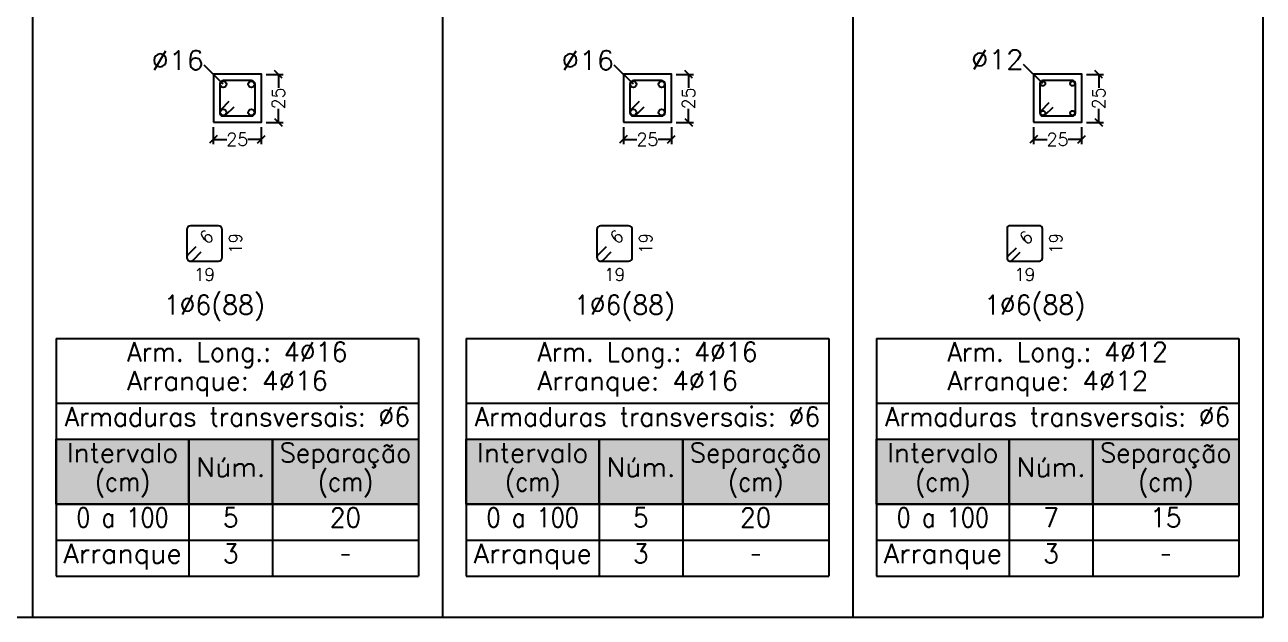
# Model space of a CAD drawing. Header units: millimetres. Extents: x 2071 to 2712, y 1262 to 1380.
# Drawn here: x 2308.1 to 2321, y 1341.22 to 1347.39 of the extents above; entities that cross this region are included whole.
import ezdxf
from ezdxf.enums import TextEntityAlignment as Align

# ---------------------------------------------------------------- set-up
doc = ezdxf.new("R2010")
doc.units = ezdxf.units.MM
doc.layers.add('.pormenores', color=8, linetype='Continuous')
doc.layers.add('SECC_COTAS', color=122, linetype='Continuous', lineweight=9)
doc.styles.add('CYPETXT_0.2_romans', font='ROMANS__.TTF', dxfattribs={"height": 0.133333})
doc.styles.add('CYPETXT_romans', font='ROMANS__.TTF', dxfattribs={"height": 0.2})
doc.dimstyles.new('cype_oblique', dxfattribs={"dimtxt": 0.18, "dimasz": 0.18, "dimexe": 0.05, "dimexo": 0.05, "dimgap": 0, "dimtad": 0, "dimdec": 4, "dimzin": 0, "dimdsep": 46, "dimtxsty": 'CYPETXT_0.2_romans', "dimblk": 'OBLIQUE', "dimtsz": 0.04, "dimcen": 0.09, "dimadec": 0, "dimazin": 0, "dimtfac": 1, "dimtdec": 4, "dimtofl": 0, "dimtmove": 2, "dimatfit": 3, "dimfxl": 1, "dimtolj": 1, "dimtzin": 0, "dimarcsym": 0})

# ---------------------------------------------------------------- blocks, each defined once
blk = doc.blocks.new('*D75')
at = {"layer": 'Defpoints', "color": 0, "transparency": 16777216}
for p in [(2303.251, 1308.698), (2303.751, 1308.698), (2303.751, 1308.521)]:
    blk.add_point(p, dxfattribs=at)
at = {"layer": 'SECC_COTAS', "color": 0, "lineweight": -2, "transparency": 16777216}
for p, q in [((2303.251, 1308.648), (2303.251, 1308.471)), ((2303.751, 1308.648), (2303.751, 1308.471)), ((2303.291, 1308.561), (2303.211, 1308.481)), ((2303.251, 1308.521), (2303.391, 1308.521)), ((2303.751, 1308.521), (2303.612, 1308.521)), ((2303.711, 1308.481), (2303.791, 1308.561))]:
    blk.add_line(p, q, dxfattribs=at)
at = {"layer": 'SECC_COTAS', "color": 0, "transparency": 16777216, "insert": (2303.501, 1308.521), "char_height": 0.1333, "attachment_point": 5, "style": 'CYPETXT_0.2_romans'}
blk.add_mtext('\\A1;25', dxfattribs=at)
blk = doc.blocks.new('_OBLIQUE')
at = {"color": 0, "linetype": 'ByBlock'}
blk.add_line((-0.5, -0.5), (0.5, 0.5), dxfattribs=at)
blk = doc.blocks.new('*D76')
at = {"layer": 'Defpoints', "color": 0, "transparency": 16777216}
for p in [(2303.751, 1309.198), (2303.929, 1309.198), (2303.751, 1308.698)]:
    blk.add_point(p, dxfattribs=at)
at = {"layer": 'SECC_COTAS', "color": 0, "lineweight": -2, "transparency": 16777216}
for p, q in [((2303.801, 1309.198), (2303.979, 1309.198)), ((2303.969, 1309.158), (2303.889, 1309.238)), ((2303.929, 1309.198), (2303.929, 1309.059)), ((2303.929, 1308.698), (2303.929, 1308.838)), ((2303.801, 1308.698), (2303.979, 1308.698)), ((2303.889, 1308.738), (2303.969, 1308.658))]:
    blk.add_line(p, q, dxfattribs=at)
at = {"layer": 'SECC_COTAS', "color": 0, "transparency": 16777216, "insert": (2303.929, 1308.948), "char_height": 0.1333, "attachment_point": 5, "rotation": 90, "style": 'CYPETXT_0.2_romans'}
blk.add_mtext('\\A1;25', dxfattribs=at)
blk = doc.blocks.new('*D77')
at = {"layer": 'Defpoints', "color": 0, "transparency": 16777216}
for p in [(2307.521, 1308.698), (2308.021, 1308.698), (2308.021, 1308.521)]:
    blk.add_point(p, dxfattribs=at)
at = {"layer": 'SECC_COTAS', "color": 0, "lineweight": -2, "transparency": 16777216}
for p, q in [((2307.521, 1308.648), (2307.521, 1308.471)), ((2308.021, 1308.648), (2308.021, 1308.471)), ((2307.561, 1308.561), (2307.481, 1308.481)), ((2307.521, 1308.521), (2307.661, 1308.521)), ((2308.021, 1308.521), (2307.882, 1308.521)), ((2307.981, 1308.481), (2308.061, 1308.561))]:
    blk.add_line(p, q, dxfattribs=at)
at = {"layer": 'SECC_COTAS', "color": 0, "transparency": 16777216, "insert": (2307.771, 1308.521), "char_height": 0.1333, "attachment_point": 5, "style": 'CYPETXT_0.2_romans'}
blk.add_mtext('\\A1;25', dxfattribs=at)
blk = doc.blocks.new('*D78')
at = {"layer": 'Defpoints', "color": 0, "transparency": 16777216}
for p in [(2308.021, 1309.198), (2308.199, 1309.198), (2308.021, 1308.698)]:
    blk.add_point(p, dxfattribs=at)
at = {"layer": 'SECC_COTAS', "color": 0, "lineweight": -2, "transparency": 16777216}
for p, q in [((2308.071, 1309.198), (2308.249, 1309.198)), ((2308.239, 1309.158), (2308.159, 1309.238)), ((2308.199, 1309.198), (2308.199, 1309.059)), ((2308.199, 1308.698), (2308.199, 1308.838)), ((2308.071, 1308.698), (2308.249, 1308.698)), ((2308.159, 1308.738), (2308.239, 1308.658))]:
    blk.add_line(p, q, dxfattribs=at)
at = {"layer": 'SECC_COTAS', "color": 0, "transparency": 16777216, "insert": (2308.199, 1308.948), "char_height": 0.1333, "attachment_point": 5, "rotation": 90, "style": 'CYPETXT_0.2_romans'}
blk.add_mtext('\\A1;25', dxfattribs=at)
blk = doc.blocks.new('*D79')
at = {"layer": 'Defpoints', "color": 0, "transparency": 16777216}
for p in [(2311.791, 1308.698), (2312.291, 1308.698), (2312.291, 1308.521)]:
    blk.add_point(p, dxfattribs=at)
at = {"layer": 'SECC_COTAS', "color": 0, "lineweight": -2, "transparency": 16777216}
for p, q in [((2311.791, 1308.648), (2311.791, 1308.471)), ((2312.291, 1308.648), (2312.291, 1308.471)), ((2311.831, 1308.561), (2311.751, 1308.481)), ((2311.791, 1308.521), (2311.931, 1308.521)), ((2312.291, 1308.521), (2312.152, 1308.521)), ((2312.251, 1308.481), (2312.331, 1308.561))]:
    blk.add_line(p, q, dxfattribs=at)
at = {"layer": 'SECC_COTAS', "color": 0, "transparency": 16777216, "insert": (2312.041, 1308.521), "char_height": 0.1333, "attachment_point": 5, "style": 'CYPETXT_0.2_romans'}
blk.add_mtext('\\A1;25', dxfattribs=at)
blk = doc.blocks.new('*D80')
at = {"layer": 'Defpoints', "color": 0, "transparency": 16777216}
for p in [(2312.291, 1309.198), (2312.469, 1309.198), (2312.291, 1308.698)]:
    blk.add_point(p, dxfattribs=at)
at = {"layer": 'SECC_COTAS', "color": 0, "lineweight": -2, "transparency": 16777216}
for p, q in [((2312.341, 1309.198), (2312.519, 1309.198)), ((2312.509, 1309.158), (2312.429, 1309.238)), ((2312.469, 1309.198), (2312.469, 1309.059)), ((2312.469, 1308.698), (2312.469, 1308.838)), ((2312.341, 1308.698), (2312.519, 1308.698)), ((2312.429, 1308.738), (2312.509, 1308.658))]:
    blk.add_line(p, q, dxfattribs=at)
at = {"layer": 'SECC_COTAS', "color": 0, "transparency": 16777216, "insert": (2312.469, 1308.948), "char_height": 0.1333, "attachment_point": 5, "rotation": 90, "style": 'CYPETXT_0.2_romans'}
blk.add_mtext('\\A1;25', dxfattribs=at)

msp = doc.modelspace()

# ---------------------------------------------------------------- hatches: boundary and pattern name
at = {"layer": '.pormenores', "true_color": 0xf2f1f0}
for points in [[(2308.43033, 1343.07465), (2309.81319, 1343.07465), (2309.81319, 1342.3996), (2308.43033, 1342.3996)], [(2309.81319, 1343.07465), (2310.68322, 1343.07465), (2310.68322, 1342.3996), (2309.81319, 1342.3996)], [(2310.68322, 1343.07465), (2312.20401, 1343.07465), (2312.20401, 1342.3996), (2310.68322, 1342.3996)], [(2312.70033, 1343.07465), (2314.08319, 1343.07465), (2314.08319, 1342.3996), (2312.70033, 1342.3996)], [(2314.08319, 1343.07465), (2314.95322, 1343.07465), (2314.95322, 1342.3996), (2314.08319, 1342.3996)], [(2314.95322, 1343.07465), (2316.47401, 1343.07465), (2316.47401, 1342.3996), (2314.95322, 1342.3996)], [(2316.97033, 1343.07465), (2318.35319, 1343.07465), (2318.35319, 1342.3996), (2316.97033, 1342.3996)], [(2318.35319, 1343.07465), (2319.22322, 1343.07465), (2319.22322, 1342.3996), (2318.35319, 1342.3996)], [(2319.22322, 1343.07465), (2320.74401, 1343.07465), (2320.74401, 1342.3996), (2319.22322, 1342.3996)]]:
    msp.add_hatch(color=7, dxfattribs=at).paths.add_polyline_path(points, flags=0)

# ---------------------------------------------------------------- linework, layer by layer
at = {"layer": '.pormenores'}
for p, q in [((2308.18717, 1341.22127), (2308.18717, 1347.56127)), ((2312.45717, 1341.22127), (2312.45717, 1347.56127)), ((2316.72717, 1341.22127), (2316.72717, 1347.56127)), ((2320.99717, 1341.22127), (2320.99717, 1347.56127)), ((2308.43024, 1344.12494), (2312.20409, 1344.12494)), ((2308.43024, 1344.12494), (2308.43024, 1341.6492)), ((2312.20409, 1344.12494), (2312.20409, 1341.6492)), ((2312.70024, 1344.12494), (2316.47409, 1344.12494)), ((2312.70024, 1344.12494), (2312.70024, 1341.6492)), ((2316.47409, 1344.12494), (2316.47409, 1341.6492)), ((2316.97024, 1344.12494), (2320.74409, 1344.12494)), ((2316.97024, 1344.12494), (2316.97024, 1341.6492)), ((2320.74409, 1344.12494), (2320.74409, 1341.6492)), ((2308.43024, 1343.44989), (2312.20409, 1343.44989)), ((2312.70024, 1343.44989), (2316.47409, 1343.44989)), ((2316.97024, 1343.44989), (2320.74409, 1343.44989)), ((2308.43024, 1343.07473), (2312.20409, 1343.07473)), ((2308.43033, 1343.07465), (2312.20401, 1343.07465)), ((2308.43033, 1343.07465), (2308.43033, 1341.64928)), ((2309.81319, 1343.07465), (2309.81319, 1341.64928)), ((2310.68322, 1343.07465), (2310.68322, 1341.64928)), ((2312.20401, 1343.07465), (2312.20401, 1341.64928)), ((2312.70024, 1343.07473), (2316.47409, 1343.07473)), ((2312.70033, 1343.07465), (2316.47401, 1343.07465)), ((2312.70033, 1343.07465), (2312.70033, 1341.64928)), ((2314.08319, 1343.07465), (2314.08319, 1341.64928)), ((2314.95322, 1343.07465), (2314.95322, 1341.64928)), ((2316.47401, 1343.07465), (2316.47401, 1341.64928)), ((2316.97024, 1343.07473), (2320.74409, 1343.07473)), ((2316.97033, 1343.07465), (2320.74401, 1343.07465)), ((2316.97033, 1343.07465), (2316.97033, 1341.64928)), ((2318.35319, 1343.07465), (2318.35319, 1341.64928)), ((2319.22322, 1343.07465), (2319.22322, 1341.64928)), ((2320.74401, 1343.07465), (2320.74401, 1341.64928)), ((2308.43033, 1342.3996), (2312.20401, 1342.3996)), ((2312.70033, 1342.3996), (2316.47401, 1342.3996)), ((2316.97033, 1342.3996), (2320.74401, 1342.3996)), ((2308.43033, 1342.02444), (2312.20401, 1342.02444)), ((2312.70033, 1342.02444), (2316.47401, 1342.02444)), ((2316.97033, 1342.02444), (2320.74401, 1342.02444)), ((2308.43024, 1341.6492), (2312.20409, 1341.6492)), ((2308.43033, 1341.64928), (2312.20401, 1341.64928)), ((2312.70024, 1341.6492), (2316.47409, 1341.6492)), ((2312.70033, 1341.64928), (2316.47401, 1341.64928)), ((2316.97024, 1341.6492), (2320.74409, 1341.6492)), ((2316.97033, 1341.64928), (2320.74401, 1341.64928))]:
    msp.add_line(p, q, dxfattribs=at)
for points in [[(2310.17117, 1346.77227), (2309.97117, 1346.97227)], [(2314.44117, 1346.77227), (2314.24117, 1346.97227)], [(2318.70317, 1346.78027), (2318.50317, 1346.98027)], [(2310.22915, 1346.59199), (2310.1443, 1346.50714), (2310.14042, 1346.5026), (2310.13731, 1346.49752), (2310.13503, 1346.49201), (2310.13364, 1346.48621), (2310.13317, 1346.48027), (2310.1339, 1346.47286), (2310.13606, 1346.46573), (2310.13957, 1346.45916), (2310.1443, 1346.4534), (2310.15006, 1346.44867), (2310.15663, 1346.44516), (2310.16375, 1346.443), (2310.17117, 1346.44227), (2310.46317, 1346.44227), (2310.47771, 1346.44516), (2310.49004, 1346.4534), (2310.49827, 1346.46573), (2310.50117, 1346.48027), (2310.50117, 1346.77227), (2310.49827, 1346.78681), (2310.49004, 1346.79914), (2310.47771, 1346.80738), (2310.46317, 1346.81027), (2310.17117, 1346.81027), (2310.15663, 1346.80738), (2310.1443, 1346.79914), (2310.13606, 1346.78681), (2310.13317, 1346.77227), (2310.13317, 1346.48027), (2310.1339, 1346.47286), (2310.13606, 1346.46573), (2310.13957, 1346.45916), (2310.1443, 1346.4534), (2310.15006, 1346.44867), (2310.15663, 1346.44516), (2310.16375, 1346.443), (2310.17117, 1346.44227), (2310.17858, 1346.443), (2310.18571, 1346.44516), (2310.19228, 1346.44867), (2310.19804, 1346.4534), (2310.28289, 1346.53825)], [(2314.49915, 1346.59199), (2314.4143, 1346.50714), (2314.41042, 1346.5026), (2314.40731, 1346.49752), (2314.40503, 1346.49201), (2314.40364, 1346.48621), (2314.40317, 1346.48027), (2314.4039, 1346.47286), (2314.40606, 1346.46573), (2314.40957, 1346.45916), (2314.4143, 1346.4534), (2314.42006, 1346.44867), (2314.42663, 1346.44516), (2314.43375, 1346.443), (2314.44117, 1346.44227), (2314.73317, 1346.44227), (2314.74771, 1346.44516), (2314.76004, 1346.4534), (2314.76827, 1346.46573), (2314.77117, 1346.48027), (2314.77117, 1346.77227), (2314.76827, 1346.78681), (2314.76004, 1346.79914), (2314.74771, 1346.80738), (2314.73317, 1346.81027), (2314.44117, 1346.81027), (2314.42663, 1346.80738), (2314.4143, 1346.79914), (2314.40606, 1346.78681), (2314.40317, 1346.77227), (2314.40317, 1346.48027), (2314.4039, 1346.47286), (2314.40606, 1346.46573), (2314.40957, 1346.45916), (2314.4143, 1346.4534), (2314.42006, 1346.44867), (2314.42663, 1346.44516), (2314.43375, 1346.443), (2314.44117, 1346.44227), (2314.44858, 1346.443), (2314.45571, 1346.44516), (2314.46228, 1346.44867), (2314.46804, 1346.4534), (2314.55289, 1346.53825)], [(2318.76681, 1346.57833), (2318.68195, 1346.49348), (2318.67822, 1346.48894), (2318.67545, 1346.48375), (2318.67374, 1346.47812), (2318.67317, 1346.47227), (2318.67374, 1346.46642), (2318.67545, 1346.46079), (2318.67822, 1346.4556), (2318.68195, 1346.45106), (2318.6865, 1346.44732), (2318.69169, 1346.44455), (2318.69731, 1346.44285), (2318.70317, 1346.44227), (2319.01117, 1346.44227), (2319.02265, 1346.44455), (2319.03238, 1346.45106), (2319.03888, 1346.46079), (2319.04117, 1346.47227), (2319.04117, 1346.78027), (2319.03888, 1346.79175), (2319.03238, 1346.80148), (2319.02265, 1346.80799), (2319.01117, 1346.81027), (2318.70317, 1346.81027), (2318.69169, 1346.80799), (2318.68195, 1346.80148), (2318.67545, 1346.79175), (2318.67317, 1346.78027), (2318.67317, 1346.47227), (2318.67374, 1346.46642), (2318.67545, 1346.46079), (2318.67822, 1346.4556), (2318.68195, 1346.45106), (2318.6865, 1346.44732), (2318.69169, 1346.44455), (2318.69731, 1346.44285), (2318.70317, 1346.44227), (2318.70902, 1346.44285), (2318.71465, 1346.44455), (2318.71983, 1346.44732), (2318.72438, 1346.45106), (2318.80923, 1346.53591)], [(2309.88665, 1345.08066), (2309.8018, 1344.99581), (2309.79792, 1344.99127), (2309.79481, 1344.98619), (2309.79253, 1344.98068), (2309.79114, 1344.97488), (2309.79067, 1344.96894), (2309.7914, 1344.96152), (2309.79356, 1344.95439), (2309.79707, 1344.94782), (2309.8018, 1344.94207), (2309.80756, 1344.93734), (2309.81413, 1344.93383), (2309.82125, 1344.93167), (2309.82867, 1344.93094), (2310.12067, 1344.93094), (2310.13521, 1344.93383), (2310.14754, 1344.94207), (2310.15577, 1344.95439), (2310.15867, 1344.96894), (2310.15867, 1345.26094), (2310.15577, 1345.27548), (2310.14754, 1345.28781), (2310.13521, 1345.29604), (2310.12067, 1345.29894), (2309.82867, 1345.29894), (2309.81413, 1345.29604), (2309.8018, 1345.28781), (2309.79356, 1345.27548), (2309.79067, 1345.26094), (2309.79067, 1344.96894), (2309.7914, 1344.96152), (2309.79356, 1344.95439), (2309.79707, 1344.94782), (2309.8018, 1344.94207), (2309.80756, 1344.93734), (2309.81413, 1344.93383), (2309.82125, 1344.93167), (2309.82867, 1344.93094), (2309.83608, 1344.93167), (2309.84321, 1344.93383), (2309.84978, 1344.93734), (2309.85554, 1344.94207), (2309.94039, 1345.02692)], [(2314.15665, 1345.08066), (2314.0718, 1344.99581), (2314.06792, 1344.99127), (2314.06481, 1344.98619), (2314.06253, 1344.98068), (2314.06114, 1344.97488), (2314.06067, 1344.96894), (2314.0614, 1344.96152), (2314.06356, 1344.95439), (2314.06707, 1344.94782), (2314.0718, 1344.94207), (2314.07756, 1344.93734), (2314.08413, 1344.93383), (2314.09125, 1344.93167), (2314.09867, 1344.93094), (2314.39067, 1344.93094), (2314.40521, 1344.93383), (2314.41754, 1344.94207), (2314.42577, 1344.95439), (2314.42867, 1344.96894), (2314.42867, 1345.26094), (2314.42577, 1345.27548), (2314.41754, 1345.28781), (2314.40521, 1345.29604), (2314.39067, 1345.29894), (2314.09867, 1345.29894), (2314.08413, 1345.29604), (2314.0718, 1345.28781), (2314.06356, 1345.27548), (2314.06067, 1345.26094), (2314.06067, 1344.96894), (2314.0614, 1344.96152), (2314.06356, 1344.95439), (2314.06707, 1344.94782), (2314.0718, 1344.94207), (2314.07756, 1344.93734), (2314.08413, 1344.93383), (2314.09125, 1344.93167), (2314.09867, 1344.93094), (2314.10608, 1344.93167), (2314.11321, 1344.93383), (2314.11978, 1344.93734), (2314.12554, 1344.94207), (2314.21039, 1345.02692)], [(2318.42431, 1345.067), (2318.33945, 1344.98215), (2318.33572, 1344.9776), (2318.33295, 1344.97242), (2318.33124, 1344.96679), (2318.33067, 1344.96094), (2318.33124, 1344.95508), (2318.33295, 1344.94945), (2318.33572, 1344.94427), (2318.33945, 1344.93972), (2318.344, 1344.93599), (2318.34919, 1344.93322), (2318.35481, 1344.93151), (2318.36067, 1344.93094), (2318.66867, 1344.93094), (2318.68015, 1344.93322), (2318.68988, 1344.93972), (2318.69638, 1344.94945), (2318.69867, 1344.96094), (2318.69867, 1345.26894), (2318.69638, 1345.28042), (2318.68988, 1345.29015), (2318.68015, 1345.29665), (2318.66867, 1345.29894), (2318.36067, 1345.29894), (2318.34919, 1345.29665), (2318.33945, 1345.29015), (2318.33295, 1345.28042), (2318.33067, 1345.26894), (2318.33067, 1344.96094), (2318.33124, 1344.95508), (2318.33295, 1344.94945), (2318.33572, 1344.94427), (2318.33945, 1344.93972), (2318.344, 1344.93599), (2318.34919, 1344.93322), (2318.35481, 1344.93151), (2318.36067, 1344.93094), (2318.36652, 1344.93151), (2318.37215, 1344.93322), (2318.37733, 1344.93599), (2318.38188, 1344.93972), (2318.46673, 1345.02457)], [(2299.64717, 1341.22127), (2303.91717, 1341.22127), (2308.18717, 1341.22127), (2312.45717, 1341.22127), (2316.72717, 1341.22127), (2320.99717, 1341.22127)]]:
    msp.add_lwpolyline(points, dxfattribs=at)
for points in [[(2310.06717, 1346.37627), (2310.56717, 1346.37627), (2310.56717, 1346.87627), (2310.06717, 1346.87627), (2310.06717, 1346.37627)], [(2314.33717, 1346.37627), (2314.83717, 1346.37627), (2314.83717, 1346.87627), (2314.33717, 1346.87627), (2314.33717, 1346.37627)], [(2318.60717, 1346.37627), (2319.10717, 1346.37627), (2319.10717, 1346.87627), (2318.60717, 1346.87627), (2318.60717, 1346.37627)]]:
    msp.add_lwpolyline(points, close=True, dxfattribs=at)
at = {"layer": '.pormenores', "color": 7, "true_color": 0xf2f1f0}
for points in [[(2308.43033, 1343.07465), (2309.81319, 1343.07465), (2309.81319, 1342.3996), (2308.43033, 1342.3996)], [(2309.81319, 1343.07465), (2310.68322, 1343.07465), (2310.68322, 1342.3996), (2309.81319, 1342.3996)], [(2310.68322, 1343.07465), (2312.20401, 1343.07465), (2312.20401, 1342.3996), (2310.68322, 1342.3996)], [(2312.70033, 1343.07465), (2314.08319, 1343.07465), (2314.08319, 1342.3996), (2312.70033, 1342.3996)], [(2314.08319, 1343.07465), (2314.95322, 1343.07465), (2314.95322, 1342.3996), (2314.08319, 1342.3996)], [(2314.95322, 1343.07465), (2316.47401, 1343.07465), (2316.47401, 1342.3996), (2314.95322, 1342.3996)], [(2316.97033, 1343.07465), (2318.35319, 1343.07465), (2318.35319, 1342.3996), (2316.97033, 1342.3996)], [(2318.35319, 1343.07465), (2319.22322, 1343.07465), (2319.22322, 1342.3996), (2318.35319, 1342.3996)], [(2319.22322, 1343.07465), (2320.74401, 1343.07465), (2320.74401, 1342.3996), (2319.22322, 1342.3996)]]:
    msp.add_lwpolyline(points, close=True, dxfattribs=at)
at = {"layer": '.pormenores'}
for centre, radius in [((2310.17117, 1346.77227), 0.032), ((2310.46317, 1346.77227), 0.032), ((2314.44117, 1346.77227), 0.032), ((2314.73317, 1346.77227), 0.032), ((2318.70317, 1346.78027), 0.024), ((2319.01117, 1346.78027), 0.024), ((2310.17117, 1346.48027), 0.032), ((2310.46317, 1346.48027), 0.032), ((2314.44117, 1346.48027), 0.032), ((2314.73317, 1346.48027), 0.032), ((2318.70317, 1346.47227), 0.024), ((2319.01117, 1346.47227), 0.024)]:
    msp.add_circle(centre, radius, dxfattribs=at)

# ---------------------------------------------------------------- texts
at = {"layer": '.pormenores', "style": 'CYPETXT_romans'}
for s, height, width, p, p2 in [('%%c16', 0.2, 0.981878, (2309.42217, 1346.92227), (2309.97117, 1346.92227)), ('%%c16', 0.2, 0.981878, (2313.69217, 1346.92227), (2314.24117, 1346.92227)), ('%%c12', 0.2, 0.981878, (2317.95417, 1346.93027), (2318.50317, 1346.93027)), ('19', 0.133333, 0.840941, (2309.86667, 1344.72494), (2310.08267, 1344.72494)), ('19', 0.133333, 0.840941, (2314.13667, 1344.72494), (2314.35267, 1344.72494)), ('19', 0.133333, 0.840941, (2318.40667, 1344.72494), (2318.62267, 1344.72494)), ('1%%c6(88)', 0.2, 0.865464, (2309.55117, 1344.37494), (2310.60417, 1344.37494)), ('1%%c6(88)', 0.2, 0.865464, (2313.82117, 1344.37494), (2314.87417, 1344.37494)), ('1%%c6(88)', 0.2, 0.865464, (2318.09117, 1344.37494), (2319.14417, 1344.37494)), ('Arm. Long.: 4%%c16', 0.2, 0.836015, (2309.17015, 1343.88576), (2311.4643, 1343.88576)), ('Arm. Long.: 4%%c16', 0.2, 0.836015, (2313.44015, 1343.88576), (2315.7343, 1343.88576)), ('Arm. Long.: 4%%c12', 0.2, 0.836015, (2317.71015, 1343.88576), (2320.0043, 1343.88576)), ('Arranque: 4%%c16', 0.2, 0.875675, (2309.17015, 1343.58587), (2311.26037, 1343.58587)), ('Arranque: 4%%c16', 0.2, 0.875675, (2313.44015, 1343.58587), (2315.53037, 1343.58587)), ('Arranque: 4%%c12', 0.2, 0.875675, (2317.71015, 1343.58587), (2319.80037, 1343.58587)), ('Armaduras transversais: %%c6', 0.2, 0.835463, (2308.51931, 1343.21071), (2312.11499, 1343.21071)), ('Armaduras transversais: %%c6', 0.2, 0.835463, (2312.78931, 1343.21071), (2316.38499, 1343.21071)), ('Armaduras transversais: %%c6', 0.2, 0.835463, (2317.05931, 1343.21071), (2320.65499, 1343.21071)), ('Intervalo', 0.2, 0.905098, (2308.5415, 1342.83547), (2309.70207, 1342.83547)), ('Separação', 0.2, 0.865372, (2310.75841, 1342.83547), (2312.1289, 1342.83547)), ('Intervalo', 0.2, 0.905098, (2312.8115, 1342.83547), (2313.97207, 1342.83547)), ('Separação', 0.2, 0.865372, (2315.02841, 1342.83547), (2316.3989, 1342.83547)), ('Intervalo', 0.2, 0.905098, (2317.0815, 1342.83547), (2318.24207, 1342.83547)), ('Separação', 0.2, 0.865372, (2319.29841, 1342.83547), (2320.6689, 1342.83547)), ('Núm.', 0.2, 0.922395, (2309.88837, 1342.68553), (2310.60811, 1342.68553)), ('Núm.', 0.2, 0.922395, (2314.15837, 1342.68553), (2314.87811, 1342.68553)), ('Núm.', 0.2, 0.922395, (2318.42837, 1342.68553), (2319.14811, 1342.68553)), ('(cm)', 0.2, 0.78554, (2308.83385, 1342.53558), (2309.40964, 1342.53558)), ('(cm)', 0.2, 0.78554, (2311.15575, 1342.53558), (2311.73154, 1342.53558)), ('(cm)', 0.2, 0.78554, (2313.10385, 1342.53558), (2313.67964, 1342.53558)), ('(cm)', 0.2, 0.78554, (2315.42575, 1342.53558), (2316.00154, 1342.53558)), ('(cm)', 0.2, 0.78554, (2317.37385, 1342.53558), (2317.94964, 1342.53558)), ('(cm)', 0.2, 0.78554, (2319.69575, 1342.53558), (2320.27154, 1342.53558)), ('0 a 100', 0.2, 0.708827, (2308.64047, 1342.16042), (2309.60312, 1342.16042)), ('5', 0.2, 0.840631, (2310.16727, 1342.16042), (2310.32921, 1342.16042)), ('20', 0.2, 0.840631, (2311.28173, 1342.16042), (2311.60561, 1342.16042)), ('0 a 100', 0.2, 0.708827, (2312.91047, 1342.16042), (2313.87312, 1342.16042)), ('5', 0.2, 0.840631, (2314.43727, 1342.16042), (2314.59921, 1342.16042)), ('20', 0.2, 0.840631, (2315.55173, 1342.16042), (2315.87561, 1342.16042)), ('0 a 100', 0.2, 0.708827, (2317.18047, 1342.16042), (2318.14312, 1342.16042)), ('7', 0.2, 0.840631, (2318.70727, 1342.16042), (2318.86921, 1342.16042)), ('15', 0.2, 0.840631, (2319.82173, 1342.16042), (2320.14561, 1342.16042)), ('Arranque', 0.2, 0.923559, (2308.50551, 1341.78527), (2309.73806, 1341.78527)), ('3', 0.2, 0.840631, (2310.16727, 1341.78527), (2310.32921, 1341.78527)), ('Arranque', 0.2, 0.923559, (2312.77551, 1341.78527), (2314.00806, 1341.78527)), ('3', 0.2, 0.840631, (2314.43727, 1341.78527), (2314.59921, 1341.78527)), ('Arranque', 0.2, 0.923559, (2317.04551, 1341.78527), (2318.27806, 1341.78527)), ('3', 0.2, 0.840631, (2318.70727, 1341.78527), (2318.86921, 1341.78527)), ('-', 0.2, 0.481468, (2311.38367, 1341.78527), (2311.50363, 1341.78527)), ('-', 0.2, 0.481468, (2315.65367, 1341.78527), (2315.77363, 1341.78527)), ('-', 0.2, 0.481468, (2319.92367, 1341.78527), (2320.04363, 1341.78527))]:
    msp.add_text(s, height=height, dxfattribs=dict(at, width=width)).set_placement(p, p2, align=Align.FIT)
at = {"layer": '.pormenores', "style": 'CYPETXT_romans', "width": 0.840941}
for s, height, rotation, p, p2 in [('6', 0.13333, 45, (2310.00497, 1345.0981), (2310.08134, 1345.17447)), ('19', 0.133333, 90, (2310.36467, 1345.00694), (2310.36467, 1345.22294)), ('6', 0.13333, 45, (2314.27497, 1345.0981), (2314.35134, 1345.17447)), ('19', 0.133333, 90, (2314.63467, 1345.00694), (2314.63467, 1345.22294)), ('6', 0.13333, 45, (2318.53697, 1345.0901), (2318.61334, 1345.16647)), ('19', 0.133333, 90, (2318.90467, 1345.00694), (2318.90467, 1345.22294))]:
    msp.add_text(s, height=height, rotation=rotation, dxfattribs=at).set_placement(p, p2, align=Align.FIT)

# ---------------------------------------------------------------- dimensions: what is measured, and where the dimension line sits
at = {"layer": '.pormenores'}
for p1, p2, picture, middle in [((2310.56717, 1346.37627), (2310.56717, 1346.87627), '*D76', (2310.7445, 1346.62627)), ((2314.83717, 1346.37627), (2314.83717, 1346.87627), '*D78', (2315.0145, 1346.62627)), ((2319.10717, 1346.37627), (2319.10717, 1346.87627), '*D80', (2319.2845, 1346.62627)), ((2310.06717, 1346.37627), (2310.56717, 1346.37627), '*D75', (2310.31717, 1346.19894)), ((2314.33717, 1346.37627), (2314.83717, 1346.37627), '*D77', (2314.58717, 1346.19894)), ((2318.60717, 1346.37627), (2319.10717, 1346.37627), '*D79', (2318.85717, 1346.19894))]:
    dim = msp.add_aligned_dim(p1=p1, p2=p2, distance=-0.17733, text='25', dimstyle='cype_oblique', dxfattribs=at)
    dim.commit()
    dim.dimension.update_dxf_attribs({"geometry": picture, "text_midpoint": middle, "insert": (6.81569, 37.6778)})

doc.saveas('drawing.dxf')
